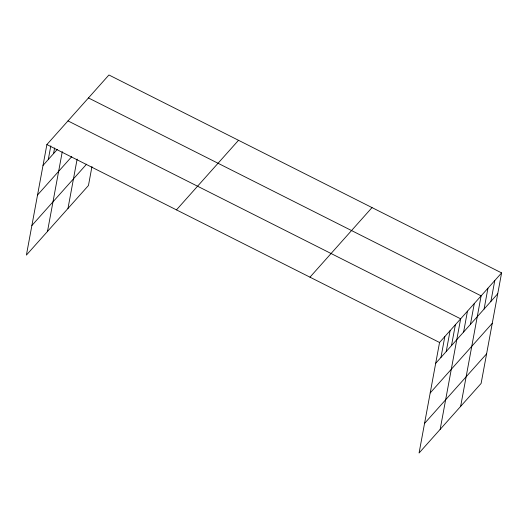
<?xml version="1.0" encoding="UTF-8"?>
<svg xmlns="http://www.w3.org/2000/svg" width="528" height="528" viewBox="0 0 528 528"><rect width="100%" height="100%" fill="white"/><g stroke="black" fill="none" stroke-linecap="round" stroke-linejoin="round"><path stroke-width="0.79" d="M501.6 272.903L439.547 342.487L419.067 453.017L481.114 383.434L501.6 272.903L108.933 74.983L46.886 144.566L26.4 255.097L88.453 185.513L91.964 166.544M48.299 159.496L50.82 145.867M53.572 153.582L54.608 147.965M47.5 231.436L62.291 151.615M67.973 208.474L77.134 159.06M440.959 357.416L444.827 336.574M446.233 351.503L450.1 330.653M451.506 345.589L455.374 324.74M440.161 429.363L460.647 318.826L67.98 120.905M463.61 332.02L467.471 311.177M470.435 324.364L474.296 303.521M460.64 406.395L481.12 295.865L88.46 97.944M484.084 309.058L487.951 288.209M490.908 301.402L494.776 280.559M43.025 165.409L57.262 149.444M37.534 195.004L71.762 156.631M31.885 225.502L86.585 164.162M176.464 209.88L238.517 140.296M309.969 277.174L372.022 207.59M435.686 363.33L497.739 293.753M430.201 392.931L492.248 323.347M424.552 423.423L486.598 353.839M46.886 144.566L439.547 342.487"/></g></svg>
